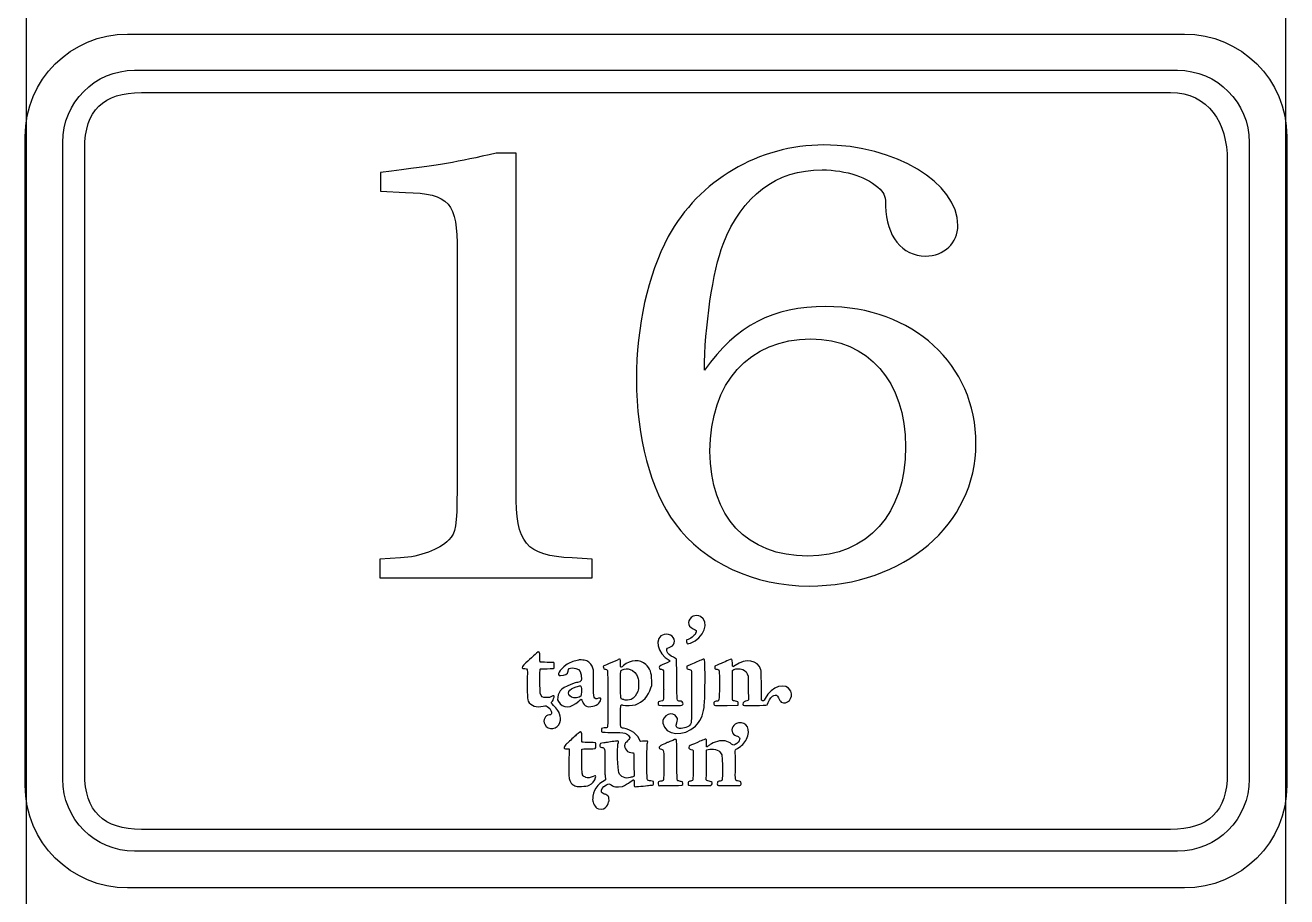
# Model space of a CAD drawing. Header units: millimetres. Extents: x 0 to 115, y 0 to 901.
# Drawn here: x -0.1 to 115.1, y 740.8 to 820.4 of the extents above; entities that cross this region are included whole.
import ezdxf

# ---------------------------------------------------------------- set-up
doc = ezdxf.new("R2010")
doc.units = ezdxf.units.MM
doc.layers.add('1', color=7, linetype='CONTINUOUS')

msp = doc.modelspace()

# ---------------------------------------------------------------- linework, layer by layer
at = {"layer": '1', "color": 7}
for p, q in [((0, 0.000023), (0, 900.64166)), ((114.999971, 900.64166), (114.999971, 0.000023)), ((9.864019, 816.269918), (105.140122, 816.269918)), ((9.864019, 816.269918), (9.864019, 816.269918)), ((10.503252, 814.241446), (104.500888, 814.241446)), ((10.503252, 814.241446), (10.503252, 814.241446)), ((3.30588, 751.565537), (3.30588, 809.693788)), ((5.317772, 752.067187), (5.317772, 809.156507)), ((111.69826, 809.693788), (111.69826, 751.565537)), ((44.735396, 808.715535), (42.913651, 808.715535)), ((44.735396, 777.850303), (44.735396, 808.715535)), ((109.686369, 808.036085), (109.686369, 752.067187)), ((32.328907, 806.950235), (32.328907, 805.24138)), ((32.328907, 805.24138), (34.605382, 805.128491)), ((39.327665, 799.774735), (39.327665, 777.963192)), ((71.65375, 791.744808), (71.65375, 791.744808)), ((61.922023, 788.897891), (61.922023, 788.897891)), ((34.149241, 771.75642), (32.271052, 771.64212)), ((32.271052, 771.64212), (32.271052, 769.934675)), ((51.677709, 771.64212), (49.855965, 771.75642)), ((51.677709, 769.934675), (51.677709, 771.64212)), ((32.271052, 769.934675), (51.677709, 769.934675)), ((60.570179, 761.976714), (60.323587, 761.864884)), ((60.323587, 761.864884), (60.323587, 761.758698)), ((63.158156, 762.001409), (62.885459, 761.871939)), ((62.885459, 761.871939), (62.885459, 761.750584)), ((58.200218, 760.706009), (58.200218, 760.000453)), ((57.04099, 759.886153), (57.115426, 760.127101)), ((57.115426, 760.127101), (57.111545, 760.570895)), ((58.200218, 760.000453), (58.194573, 759.89709)), ((58.201276, 759.697417), (58.194573, 759.239865)), ((58.204098, 759.769031), (58.201276, 759.697417)), ((65.936281, 759.81454), (65.940515, 758.798892)), ((47.786218, 759.012323), (47.510698, 759.012323)), ((47.956962, 759.107573), (47.786218, 759.012323)), ((48.538693, 759.034548), (48.515057, 758.809828)), ((48.515057, 758.809828), (48.606073, 758.647198)), ((64.018228, 758.291598), (65.008828, 758.306767)), ((65.008828, 758.306767), (65.008828, 758.439059)), ((65.940515, 758.798892), (65.892184, 758.760087)), ((51.162301, 758.232331), (51.301648, 758.164951)), ((51.301648, 758.164951), (51.537304, 758.188234)), ((60.744098, 757.277362), (60.724695, 756.700217)), ((52.537782, 756.180576), (52.530726, 756.022179)), ((52.647848, 756.212326), (52.537782, 756.180576)), ((60.724695, 756.700217), (60.659784, 756.596854)), ((62.119226, 755.163517), (62.064192, 755.200912)), ((62.109701, 754.845312), (62.119226, 755.163517)), ((49.355726, 754.331315), (49.559632, 754.321437)), ((49.559632, 754.321437), (49.557162, 754.014168)), ((55.488062, 752.897979), (55.495118, 751.850581)), ((55.495118, 751.850581), (55.443965, 751.810718)), ((62.09312, 751.48969), (62.106879, 752.03967)), ((62.146742, 751.447004), (62.09312, 751.48969)), ((54.072718, 750.855748), (54.455834, 750.90937)), ((54.455834, 750.90937), (54.636457, 750.998976)), ((57.268531, 751.340818), (57.148587, 751.379623)), ((57.275234, 751.216993), (57.268531, 751.340818)), ((61.501865, 750.989451), (62.521745, 750.985218)), ((62.521745, 750.985218), (62.572545, 751.03637)), ((104.500888, 746.980837), (10.503252, 746.980837)), ((105.140122, 744.989407), (9.864019, 744.989407))]:
    msp.add_line(p, q, dxfattribs=at)
at = {"layer": '1', "color": 1}
for p, q in [((9.224645, 819.57721), (105.779526, 819.57721)), ((9.224645, 819.57721), (9.224645, 819.57721)), ((9.224645, 819.57721), (105.779526, 819.57721)), ((9.224645, 819.57721), (9.224645, 819.57721)), ((-0.119865, 750.983807), (-0.119865, 810.227188)), ((-0.119865, 750.983807), (-0.119865, 810.227188)), ((115.124035, 810.227188), (115.124035, 750.983807)), ((115.124035, 810.227188), (115.124035, 750.983807)), ((105.779526, 741.634137), (9.224645, 741.634137)), ((105.779526, 741.634137), (9.224645, 741.634137))]:
    msp.add_line(p, q, dxfattribs=at)
for points in [[(-0.119865, 810.227188), (-0.119865, 815.407377), (4.047196, 819.57721), (9.224645, 819.57721)], [(-0.119865, 810.227188), (-0.119865, 815.407377), (4.047196, 819.57721), (9.224645, 819.57721)], [(105.779526, 819.57721), (110.956975, 819.57721), (115.124035, 815.407377), (115.124035, 810.227188)], [(105.779526, 819.57721), (110.956975, 819.57721), (115.124035, 815.407377), (115.124035, 810.227188)], [(9.224645, 741.634137), (4.047196, 741.634137), (-0.119865, 745.803971), (-0.119865, 750.983807)], [(9.224645, 741.634137), (4.047196, 741.634137), (-0.119865, 745.803971), (-0.119865, 750.983807)], [(115.124035, 750.983807), (115.124035, 745.803971), (110.956975, 741.634137), (105.779526, 741.634137)], [(115.124035, 750.983807), (115.124035, 745.803971), (110.956975, 741.634137), (105.779526, 741.634137)]]:
    msp.add_open_spline(points, degree=3, dxfattribs=at)
at = {"layer": '1', "color": 7}
for points in [[(3.30588, 809.693788), (3.30588, 813.337277), (6.231466, 816.269918), (9.864019, 816.269918)], [(105.140122, 816.269918), (108.772674, 816.269918), (111.69826, 813.337277), (111.69826, 809.693788)], [(5.317772, 809.156507), (5.317772, 812.59468), (7.005814, 814.241446), (10.503252, 814.241446)], [(104.500888, 814.241446), (107.998327, 814.241446), (109.686369, 811.472846), (109.686369, 808.036085)], [(72.848609, 809.455663), (66.873259, 809.455663), (61.409437, 806.210108), (58.620376, 801.085305)], [(85.084353, 802.109066), (85.084353, 805.982919), (79.336545, 809.455663), (72.848609, 809.455663)], [(42.913651, 808.715535), (39.214777, 807.861107), (38.01886, 807.633566), (32.328907, 806.950235)], [(63.629467, 800.401622), (65.393356, 804.843094), (68.466403, 807.177424), (72.677864, 807.177424)], [(72.677864, 807.177424), (74.897895, 807.177424), (76.888973, 806.494094), (77.970942, 805.412477)], [(34.605382, 805.128491), (38.645746, 805.014191), (39.385874, 804.159763), (39.327665, 799.774735)], [(77.970942, 805.412477), (78.368875, 805.014191), (78.482117, 804.672349), (78.482117, 803.874366)], [(78.482117, 803.874366), (78.539972, 801.141749), (79.96202, 799.318594), (82.124195, 799.318594)], [(82.124195, 799.318594), (83.831639, 799.318594), (85.084353, 800.514863), (85.084353, 802.109066)], [(58.620376, 801.085305), (56.742187, 797.553294), (55.718073, 792.941077), (55.718073, 788.043464)], [(61.922023, 788.897891), (61.922023, 792.713536), (62.718595, 798.009436), (63.629467, 800.401622)], [(73.019353, 794.706377), (68.181359, 794.706377), (64.88077, 792.997522), (61.922023, 788.897891)], [(86.733589, 782.178533), (86.733589, 789.410477), (80.985781, 794.706377), (73.019353, 794.706377)], [(62.433551, 781.495203), (62.433551, 787.758419), (66.019184, 791.744808), (71.65375, 791.744808)], [(71.65375, 791.744808), (76.888973, 791.744808), (80.303861, 787.872719), (80.303861, 781.893489)], [(55.718073, 788.043464), (55.718073, 782.747564), (56.970787, 778.021047), (59.247262, 774.888734)], [(71.368706, 771.927517), (65.791642, 771.927517), (62.433551, 775.514561), (62.433551, 781.495203)], [(80.303861, 781.893489), (80.303861, 775.799606), (76.832528, 771.927517), (71.368706, 771.927517)], [(71.483006, 769.193489), (80.132764, 769.193489), (86.733589, 774.832289), (86.733589, 782.178533)], [(39.327665, 777.963192), (39.327665, 774.717989), (39.214777, 774.034306), (38.58789, 773.40742)], [(49.855965, 771.75642), (45.588412, 771.983961), (44.67754, 773.065578), (44.735396, 777.850303)], [(59.247262, 774.888734), (61.864167, 771.358134), (66.473915, 769.193489), (71.483006, 769.193489)], [(38.58789, 773.40742), (37.678429, 772.496547), (35.970985, 771.87072), (34.149241, 771.75642)], [(60.896851, 766.448173), (60.332054, 766.16595), (60.329231, 765.53342), (60.894029, 765.297764)], [(60.65167, 763.984373), (61.861345, 764.396417), (62.45119, 765.983917), (61.556898, 766.420656)], [(61.556898, 766.420656), (61.386154, 766.50497), (61.038667, 766.519787), (60.898262, 766.448173)], [(60.894029, 765.297764), (61.183659, 765.176409), (61.228815, 765.089626), (61.124392, 764.866317)], [(58.252429, 764.773889), (57.28229, 764.553403), (57.583915, 762.989539), (58.707159, 762.417687)], [(59.155187, 763.993898), (59.297004, 764.480378), (58.810523, 764.902301), (58.251018, 764.773889)], [(60.323587, 764.273651), (60.265731, 764.258481), (60.26432, 764.149826), (60.323587, 764.022826)], [(61.124392, 764.866317), (61.02244, 764.652887), (60.612865, 764.349498), (60.323587, 764.273651)], [(46.586068, 763.061153), (46.320073, 762.825498), (45.555251, 762.124176), (45.429662, 762.00282)], [(46.898629, 762.667101), (46.897571, 763.237542), (46.852062, 763.296809), (46.584657, 763.061153)], [(59.093098, 762.688973), (58.48244, 762.981073), (58.282768, 763.424867), (58.693401, 763.577973)], [(58.693401, 763.577973), (58.982679, 763.686628), (59.094509, 763.785759), (59.155187, 763.993898)], [(60.323587, 764.022826), (60.37474, 763.909937), (60.416015, 763.904292), (60.65167, 763.984373)], [(45.429662, 762.00282), (45.180249, 761.760109), (45.206707, 761.652865), (45.509743, 761.652865)], [(46.922265, 762.253645), (46.907096, 762.26317), (46.898629, 762.402517), (46.898629, 762.667101)], [(47.551973, 762.228598), (47.22001, 762.234242), (46.936023, 762.245178), (46.922265, 762.253645)], [(48.174979, 762.202492), (48.165101, 762.210959), (47.885348, 762.223306), (47.551973, 762.228598)], [(48.188737, 761.681792), (48.221546, 761.706487), (48.209198, 762.169331), (48.174979, 762.202492)], [(49.279879, 761.975303), (48.669573, 761.545267), (48.392643, 761.01469), (48.77964, 761.01469)], [(50.294115, 762.40922), (49.951215, 762.344662), (49.579035, 762.184501), (49.279879, 761.975303)], [(50.480382, 762.450495), (50.468034, 762.445203), (50.383721, 762.427212), (50.294115, 762.40922)], [(50.950282, 762.424389), (50.795765, 762.448026), (50.507898, 762.464253), (50.480382, 762.451906)], [(51.672418, 761.881464), (51.549651, 762.151692), (51.246615, 762.378881), (50.950282, 762.424389)], [(51.793421, 760.357465), (51.790951, 761.640165), (51.793421, 761.614059), (51.672418, 761.881464)], [(52.740276, 761.906159), (52.628798, 761.871939), (52.708526, 761.608767), (52.829882, 761.608767)], [(54.058959, 762.480834), (53.947482, 762.421567), (52.824237, 761.933676), (52.740276, 761.906159)], [(54.257573, 762.151692), (54.256162, 762.566206), (54.249107, 762.580317), (54.06037, 762.480834)], [(54.279445, 761.815495), (54.267098, 761.848303), (54.257573, 761.997176), (54.257573, 762.151692)], [(54.533093, 761.943553), (54.294615, 761.74247), (54.305904, 761.747762), (54.279445, 761.815495)], [(56.578145, 762.033159), (56.059915, 762.512584), (55.162801, 762.47272), (54.533093, 761.943553)], [(57.111545, 760.570895), (57.10449, 761.284917), (56.959851, 761.677559), (56.578145, 762.033159)], [(58.122959, 762.023281), (57.836151, 761.906159), (57.804401, 761.878642), (57.805812, 761.76152)], [(58.707159, 762.417687), (58.864145, 762.336195), (58.829926, 762.314323), (58.122959, 762.023281)], [(59.375673, 762.527753), (59.365795, 762.545745), (59.239148, 762.61877), (59.093098, 762.688973)], [(59.40319, 760.67567), (59.396134, 761.676148), (59.383787, 762.509762), (59.375673, 762.527753)], [(61.111692, 762.21237), (60.949415, 762.143226), (60.705292, 762.037039), (60.570179, 761.976714)], [(61.626042, 762.431445), (61.506098, 762.378881), (61.274323, 762.281162), (61.111692, 762.21237)], [(61.970354, 761.816553), (61.950951, 762.633939), (61.97882, 762.584198), (61.626042, 762.431445)], [(61.986934, 761.125109), (61.986934, 761.142748), (61.97882, 761.454251), (61.970354, 761.816553)], [(63.50282, 762.154514), (63.464015, 762.140403), (63.30844, 762.071612), (63.158156, 762.001409)], [(63.969898, 762.351364), (63.752234, 762.256467), (63.542684, 762.166862), (63.50282, 762.154514)], [(64.482484, 762.141814), (64.465903, 762.603601), (64.503298, 762.588431), (63.969898, 762.352776)], [(64.736131, 761.947787), (64.485306, 761.765753), (64.496242, 761.758698), (64.482484, 762.141814)], [(67.081398, 761.55197), (66.825281, 762.449084), (65.692512, 762.640642), (64.736131, 761.947787)], [(45.509743, 761.652865), (45.789496, 761.652865), (45.786674, 761.659567), (45.735874, 760.806551)], [(45.735874, 760.806551), (45.692835, 760.108051), (45.745399, 758.826409), (45.821246, 758.692706)], [(46.934612, 759.405317), (46.897571, 759.552426), (46.884871, 761.55197), (46.922265, 761.610178)], [(46.922265, 761.610178), (46.937435, 761.633462), (47.062671, 761.641576), (47.549151, 761.64722)], [(47.549151, 761.64722), (47.962607, 761.654276), (48.167923, 761.663801), (48.188737, 761.681792)], [(48.77964, 761.01469), (49.177926, 761.01469), (49.452387, 761.174498), (49.475671, 761.423912)], [(49.475671, 761.423912), (49.497896, 761.650042), (49.58609, 761.717423), (49.860198, 761.717423)], [(49.860198, 761.717423), (50.292704, 761.717423), (50.643012, 761.481767), (50.644423, 761.186845)], [(50.667707, 760.991406), (50.751668, 760.555726), (50.702279, 760.467531), (50.338212, 760.401562)], [(50.644423, 761.186845), (50.644423, 761.144159), (50.653948, 761.054553), (50.667707, 760.991406)], [(52.829882, 761.608767), (52.908551, 761.608767), (53.036609, 761.538212), (53.075062, 761.473653)], [(53.075062, 761.473653), (53.094465, 761.441903), (53.101168, 756.602145), (53.082118, 756.428579)], [(54.26992, 760.202948), (54.267098, 761.559026), (54.257573, 761.462717), (54.420204, 761.54809)], [(54.420204, 761.54809), (54.621287, 761.654276), (54.913387, 761.668034), (55.150454, 761.585131)], [(55.150454, 761.585131), (55.442554, 761.483178), (55.759701, 761.159328), (55.80909, 760.914148)], [(55.80909, 760.914148), (55.821437, 760.854881), (55.847895, 760.762453), (55.866945, 760.708831)], [(55.866945, 760.708831), (55.949848, 760.491167), (55.929034, 759.848759), (55.832726, 759.553837)], [(57.805812, 761.76152), (57.805812, 761.648631), (57.826626, 761.629228), (57.990668, 761.592187)], [(57.990668, 761.592187), (58.204098, 761.543856), (58.200218, 761.56714), (58.200218, 760.706009)], [(59.671654, 758.695528), (59.396134, 758.703642), (59.416948, 758.549478), (59.40319, 760.67567)], [(60.323587, 761.758698), (60.323587, 761.634873), (60.330642, 761.629228), (60.557831, 761.585131)], [(60.557831, 761.585131), (60.633679, 761.571373), (60.708115, 761.542445), (60.723284, 761.525865)], [(60.723284, 761.525865), (60.757856, 761.483178), (60.773026, 758.181531), (60.744098, 757.277362)], [(61.900151, 758.098629), (61.938604, 758.323348), (62.004926, 760.649565), (61.986934, 761.125109)], [(62.885459, 761.750584), (62.885459, 761.616881), (62.867467, 761.63064), (63.092187, 761.595009)], [(63.092187, 761.595009), (63.298915, 761.557615), (63.290448, 761.621115), (63.290448, 760.171198)], [(64.481073, 760.126042), (64.481073, 761.257401), (64.486717, 761.468009), (64.514234, 761.509284)], [(64.514234, 761.509284), (64.580203, 761.610178), (64.982723, 761.677559), (65.181337, 761.623937)], [(65.181337, 761.623937), (65.250128, 761.604534), (65.363017, 761.577017), (65.434631, 761.563259)], [(65.434631, 761.563259), (65.666406, 761.51634), (65.849498, 761.283506), (65.910176, 760.956834)], [(65.910176, 760.956834), (65.923934, 760.879576), (65.93487, 760.429078), (65.936281, 759.81454)], [(67.133962, 760.10664), (67.120203, 761.244701), (67.113148, 761.43767), (67.081398, 761.55197)], [(50.129015, 760.346176), (48.927101, 759.934484), (48.606073, 759.66849), (48.538693, 759.034548)], [(49.767771, 759.055009), (49.279879, 759.301953), (49.519768, 759.819831), (50.203451, 759.99622)], [(50.338212, 760.401562), (50.28459, 760.391684), (50.189693, 760.36699), (50.129015, 760.346176)], [(50.203451, 759.99622), (50.283179, 760.017034), (50.382309, 760.047373), (50.425348, 760.063953)], [(50.425348, 760.063953), (50.568576, 760.120398), (50.649715, 760.098173), (50.67194, 759.99622)], [(50.67194, 759.99622), (50.700868, 759.858637), (50.682876, 759.188712), (50.648304, 759.147437)], [(52.262262, 758.944942), (51.800476, 758.832053), (51.796243, 758.845812), (51.793421, 760.357465)], [(54.464301, 758.84687), (54.258984, 758.889909), (54.271332, 758.801715), (54.26992, 760.202948)], [(55.832726, 759.553837), (55.741709, 759.279728), (55.47007, 758.954467), (55.245704, 758.849692)], [(55.614709, 758.363212), (56.313562, 758.610156), (56.816623, 759.147437), (57.04099, 759.886153)], [(58.194573, 759.89709), (58.195984, 759.842056), (58.194573, 759.83112), (58.204098, 759.769031)], [(63.290448, 760.171198), (63.290448, 758.639084), (63.296092, 758.671892), (63.002581, 758.671892)], [(64.762237, 758.684592), (64.446853, 758.743859), (64.478251, 758.578406), (64.481073, 760.126042)], [(67.151953, 758.787956), (67.150542, 758.790426), (67.142076, 759.383092), (67.133962, 760.10664)], [(69.814014, 759.592642), (69.384331, 760.44954), (68.057181, 760.069245), (67.479684, 758.922717)], [(68.94477, 758.607334), (69.458767, 758.265492), (70.108937, 759.002798), (69.814014, 759.592642)], [(45.821246, 758.692706), (46.067837, 758.261259), (46.603707, 758.076756), (47.182615, 758.222806)], [(47.510698, 759.012323), (47.127582, 759.010912), (47.015751, 759.086759), (46.934612, 759.405317)], [(48.132293, 758.293009), (47.904751, 758.521962), (47.907573, 758.508203), (48.042687, 758.677537)], [(48.19544, 759.136501), (48.176037, 759.209526), (48.132293, 759.203881), (47.956962, 759.107573)], [(48.042687, 758.677537), (48.100543, 758.750562), (48.21061, 759.080056), (48.19544, 759.136501)], [(48.606073, 758.647198), (48.961673, 758.007965), (49.744487, 758.020312), (50.441576, 758.68177)], [(50.648304, 759.147437), (50.521657, 758.994331), (49.996723, 758.939298), (49.767771, 759.055009)], [(50.441576, 758.68177), (50.696634, 758.922717), (50.688521, 758.924128), (50.805643, 758.60169)], [(50.805643, 758.60169), (50.862087, 758.450348), (50.997201, 758.308179), (51.162301, 758.232331)], [(51.537304, 758.188234), (52.055534, 758.24362), (52.416426, 758.50397), (52.45629, 758.855337)], [(52.45629, 758.855337), (52.470048, 758.980573), (52.448176, 758.990451), (52.262262, 758.944942)], [(54.261454, 757.420942), (54.26992, 758.461284), (54.25334, 758.39214), (54.480882, 758.323348)], [(54.596593, 758.804184), (54.590948, 758.814062), (54.53027, 758.833112), (54.464301, 758.84687)], [(54.480882, 758.323348), (54.728884, 758.250323), (55.360004, 758.272548), (55.614709, 758.363212)], [(55.245704, 758.849692), (55.120115, 758.791837), (54.62552, 758.756206), (54.596593, 758.804184)], [(57.695745, 758.461284), (57.695745, 758.298654), (57.666818, 758.303945), (58.582981, 758.291598)], [(57.94657, 758.680359), (57.723262, 758.634851), (57.695745, 758.610156), (57.695745, 758.461284)], [(58.194573, 759.239865), (58.187518, 758.705053), (58.198806, 758.73257), (57.94657, 758.680359)], [(58.582981, 758.291598), (59.838518, 758.272548), (59.97222, 758.284895), (59.97222, 758.428123)], [(59.97222, 758.428123), (59.97222, 758.597456), (59.868856, 758.689884), (59.671654, 758.695528)], [(62.787387, 758.467987), (62.786329, 758.272548), (62.762692, 758.275017), (64.018228, 758.291598)], [(63.002581, 758.671892), (62.83854, 758.671892), (62.790209, 758.625326), (62.787387, 758.467987)], [(65.008828, 758.439059), (65.008828, 758.623915), (64.99119, 758.642965), (64.762237, 758.684592)], [(65.684045, 758.683181), (65.466381, 758.632028), (65.35067, 758.428123), (65.478728, 758.320526)], [(65.478728, 758.320526), (65.557398, 758.257379), (67.58587, 758.27784), (67.646548, 758.345573)], [(65.892184, 758.760087), (65.864667, 758.738215), (65.771181, 758.703642), (65.684045, 758.683181)], [(67.479684, 758.922717), (67.359739, 758.685651), (67.278601, 758.652842), (67.151953, 758.787956)], [(67.646548, 758.345573), (67.661717, 758.362153), (67.711459, 758.459873), (67.756614, 758.561826)], [(67.756614, 758.561826), (68.068117, 759.257856), (68.495331, 759.454706), (68.680187, 758.98904)], [(68.680187, 758.98904), (68.761326, 758.780901), (68.830117, 758.684592), (68.94477, 758.607334)], [(47.762935, 757.422001), (47.389343, 757.422001), (47.14134, 756.933051), (47.332898, 756.577451)], [(47.182615, 758.222806), (47.437673, 758.288776), (47.491296, 758.276429), (47.685676, 758.11662)], [(47.685676, 758.11662), (48.016229, 757.846745), (48.063148, 757.422001), (47.762935, 757.422001)], [(48.694268, 757.504904), (48.694268, 757.622026), (48.421571, 758.003731), (48.132293, 758.293009)], [(48.724607, 757.415298), (48.708026, 757.442815), (48.694268, 757.482679), (48.694268, 757.504904)], [(48.730251, 756.749606), (48.79234, 756.990906), (48.790929, 757.313345), (48.724607, 757.415298)], [(54.522157, 756.208092), (54.25334, 756.23702), (54.251929, 756.241254), (54.261454, 757.420942)], [(59.415537, 757.201515), (59.068404, 757.872851), (58.01254, 757.43717), (58.135306, 756.672348)], [(59.40319, 756.700217), (59.481506, 756.935873), (59.48574, 757.066754), (59.415537, 757.201515)], [(61.110634, 756.410587), (61.52797, 756.825454), (61.775973, 757.35462), (61.900151, 758.098629)], [(47.332898, 756.577451), (47.65816, 755.980904), (48.558096, 756.092381), (48.730251, 756.749606)], [(52.530726, 756.022179), (52.524023, 755.826387), (52.420659, 755.847201), (53.445832, 755.834501)], [(52.865512, 756.246545), (52.806598, 756.245487), (52.707115, 756.228906), (52.647848, 756.212326)], [(53.082118, 756.428579), (53.065537, 756.279706), (53.032376, 756.25219), (52.865512, 756.246545)], [(56.062737, 755.047806), (55.879293, 755.614015), (55.187848, 756.135067), (54.522157, 756.208092)], [(58.135306, 756.672348), (58.315929, 755.550867), (60.085109, 755.39494), (61.110634, 756.410587)], [(59.640256, 756.203859), (59.350626, 756.239842), (59.289948, 756.363667), (59.40319, 756.700217)], [(60.659784, 756.596854), (60.495742, 756.330859), (60.037131, 756.15447), (59.640256, 756.203859)], [(65.031053, 756.704098), (64.576323, 756.618726), (64.310328, 756.159762), (64.501887, 755.786523)], [(65.783528, 755.219962), (66.198042, 756.05922), (65.798698, 756.848737), (65.031053, 756.704098)], [(49.709915, 755.131767), (49.543404, 754.974781), (49.386065, 754.831554), (49.362782, 754.813562)], [(50.454276, 755.800281), (50.273654, 755.651409), (50.027062, 755.429512), (49.709915, 755.131767)], [(50.731207, 755.377301), (50.733676, 755.910348), (50.682876, 755.989017), (50.452865, 755.800281)], [(50.729796, 754.965256), (50.728384, 754.982895), (50.729796, 755.170573), (50.731207, 755.377301)], [(51.344334, 754.918337), (50.802821, 754.929273), (50.731207, 754.934917), (50.729796, 754.965256)], [(52.01814, 754.619181), (52.026607, 754.927862), (52.08164, 754.904579), (51.344334, 754.918337)], [(52.745921, 754.880943), (52.427362, 754.846723), (52.386087, 754.823087), (52.377973, 754.689384)], [(53.064126, 754.923629), (52.991101, 754.912692), (52.849284, 754.89329), (52.745921, 754.880943)], [(53.655382, 755.010765), (53.443009, 754.982895), (53.240515, 754.953967), (53.064126, 754.923629)], [(53.445832, 755.834501), (54.698545, 755.819331), (54.876345, 755.776645), (55.054145, 755.448915)], [(53.910087, 755.046395), (53.86599, 755.039692), (53.75169, 755.023112), (53.655382, 755.010765)], [(54.027209, 754.74724), (54.104468, 755.026992), (54.085065, 755.075323), (53.910087, 755.046395)], [(54.896807, 755.05592), (54.732765, 754.894701), (54.677732, 754.825909), (54.655859, 754.754295)], [(55.054145, 755.448915), (55.136695, 755.298631), (55.131051, 755.286284), (54.896807, 755.05592)], [(56.277579, 755.021701), (56.093076, 755.009354), (56.075084, 755.010765), (56.062737, 755.047806)], [(56.718551, 754.864362), (56.773937, 755.064387), (56.791576, 755.058742), (56.277579, 755.021701)], [(56.677276, 753.235587), (56.677276, 754.614948), (56.681509, 754.725368), (56.718551, 754.864362)], [(58.427406, 754.856248), (58.357204, 754.819206), (58.263365, 754.775109), (58.220679, 754.75994)], [(58.587215, 754.923629), (58.569223, 754.923629), (58.497609, 754.89329), (58.427406, 754.856248)], [(58.709981, 754.966315), (58.66024, 754.943031), (58.605206, 754.923629), (58.587215, 754.923629)], [(59.040534, 755.108484), (58.908243, 755.054509), (58.75937, 754.991362), (58.709981, 754.966315)], [(59.382376, 755.137412), (59.359093, 755.224195), (59.313584, 755.219962), (59.040534, 755.108484)], [(59.409893, 753.296265), (59.404601, 754.275929), (59.391901, 755.104251), (59.382376, 755.137412)], [(61.518445, 755.023112), (61.315951, 754.923629), (60.662606, 754.639995), (60.63509, 754.639995)], [(61.692012, 755.098959), (61.681076, 755.098959), (61.603817, 755.064387), (61.518445, 755.023112)], [(61.858876, 755.167751), (61.777384, 755.130356), (61.701537, 755.098959), (61.692012, 755.098959)], [(62.064192, 755.200912), (62.010217, 755.235131), (62.002104, 755.23372), (61.858876, 755.167751)], [(63.123937, 755.011823), (62.827604, 754.934917), (62.57819, 754.825909), (62.44872, 754.716901)], [(64.399934, 754.765231), (64.051037, 755.062976), (63.624176, 755.145526), (63.123937, 755.011823)], [(64.501887, 755.786523), (64.567856, 755.657054), (64.81727, 755.494423), (64.947092, 755.494423)], [(65.146765, 755.279229), (65.177103, 755.156815), (65.066684, 754.970548), (64.879359, 754.82732)], [(64.940037, 754.368356), (65.317509, 754.573673), (65.609609, 754.867184), (65.783528, 755.219962)], [(64.947092, 755.494423), (64.989778, 755.494423), (65.131595, 755.341317), (65.146765, 755.279229)], [(49.362782, 754.813562), (49.24954, 754.731012), (49.110546, 754.544745), (49.111957, 754.478776)], [(49.111957, 754.478776), (49.111957, 754.35742), (49.133829, 754.343662), (49.355726, 754.331315)], [(49.557162, 754.014168), (49.557162, 753.844834), (49.551518, 753.259223), (49.545873, 752.710654)], [(50.753079, 752.130334), (50.729796, 752.155381), (50.717448, 754.270637), (50.740732, 754.307679)], [(50.740732, 754.307679), (50.750257, 754.322848), (50.951693, 754.331315), (51.329165, 754.331315)], [(51.329165, 754.331315), (52.055534, 754.334137), (52.010026, 754.313323), (52.01814, 754.619181)], [(52.377973, 754.689384), (52.369507, 754.526754), (52.394554, 754.493945), (52.543073, 754.462195)], [(52.543073, 754.462195), (52.850343, 754.398695), (52.832704, 754.482656), (52.831293, 753.121287)], [(54.100234, 752.164906), (53.99299, 752.46124), (53.937957, 754.42339), (54.027209, 754.74724)], [(54.655859, 754.754295), (54.537326, 754.350365), (54.908095, 753.946787), (55.365295, 753.978537)], [(55.365295, 753.978537), (55.489473, 753.98524), (55.481359, 754.062498), (55.488062, 752.897979)], [(58.220679, 754.75994), (57.747956, 754.590254), (57.632245, 754.348954), (57.99737, 754.291098)], [(57.99737, 754.291098), (58.226323, 754.254056), (58.227734, 754.248412), (58.215387, 752.725823)], [(60.63509, 754.639995), (60.567709, 754.639995), (60.498565, 754.544745), (60.498565, 754.452318)], [(60.498565, 754.452318), (60.498565, 754.342251), (60.564887, 754.287218), (60.695767, 754.287218)], [(60.695767, 754.287218), (60.776906, 754.287218), (60.881681, 754.237476), (60.901084, 754.189145)], [(60.901084, 754.189145), (60.921545, 754.134112), (60.892617, 751.55319), (60.870745, 751.495334)], [(62.240581, 754.570851), (62.109701, 754.45514), (62.098412, 754.481598), (62.109701, 754.845312)], [(62.110759, 753.472654), (62.101234, 754.200434), (62.101234, 754.202904), (62.148154, 754.233243)], [(62.148154, 754.233243), (62.41697, 754.40434), (63.134873, 754.302387), (63.334545, 754.063909)], [(62.33689, 754.639995), (62.325954, 754.639995), (62.281856, 754.606834), (62.240581, 754.570851)], [(62.44872, 754.716901), (62.397567, 754.674215), (62.346415, 754.639995), (62.33689, 754.639995)], [(63.334545, 754.063909), (63.55362, 753.803559), (63.562087, 753.748173), (63.563498, 752.546612)], [(64.879359, 754.82732), (64.621831, 754.628706), (64.569267, 754.620593), (64.399934, 754.765231)], [(64.748478, 753.916448), (64.727665, 754.278751), (64.712848, 754.244531), (64.940037, 754.368356)], [(64.754123, 752.62387), (64.760826, 753.17244), (64.758003, 753.752406), (64.748478, 753.916448)], [(49.545873, 752.710654), (49.539171, 751.83012), (49.541993, 751.702062), (49.57339, 751.614926)], [(52.831293, 753.121287), (52.829882, 752.159262), (52.835526, 751.945831), (52.864454, 751.790256)], [(56.899173, 751.424779), (56.670573, 751.433245), (56.677276, 751.376801), (56.677276, 753.235587)], [(58.215387, 752.725823), (58.204098, 751.300954), (58.226323, 751.405729), (57.925756, 751.379623)], [(59.509376, 751.424779), (59.41977, 751.445593), (59.421181, 751.415254), (59.409893, 753.296265)], [(62.106879, 752.03967), (62.123459, 752.736759), (62.123459, 752.622459), (62.110759, 753.472654)], [(63.563498, 752.546612), (63.563498, 751.336584), (63.58537, 751.422309), (63.269987, 751.378212)], [(64.955206, 751.405729), (64.727665, 751.471698), (64.740365, 751.400084), (64.754123, 752.62387)], [(9.864019, 744.989407), (6.231466, 744.989407), (3.30588, 747.922048), (3.30588, 751.565537)], [(10.503252, 746.980837), (7.005814, 746.980837), (5.317772, 748.629015), (5.317772, 752.067187)], [(49.57339, 751.614926), (49.592793, 751.559893), (49.618898, 751.477343), (49.632657, 751.427601)], [(49.632657, 751.427601), (49.661585, 751.321415), (49.842207, 751.089993), (49.931812, 751.044484)], [(50.775304, 752.041081), (50.775304, 752.079534), (50.764015, 752.119398), (50.753079, 752.130334)], [(50.988734, 751.76662), (50.888193, 751.79837), (50.775304, 751.94442), (50.775304, 752.041081)], [(51.090687, 751.721112), (51.079751, 751.732401), (51.032832, 751.752862), (50.988734, 751.76662)], [(51.771548, 751.799781), (51.571876, 751.702062), (51.163712, 751.655143), (51.090687, 751.721112)], [(51.405012, 751.007443), (51.673829, 751.123154), (51.927123, 751.430423), (51.981098, 751.707354)], [(52.849284, 751.467818), (52.162779, 751.154904), (51.695701, 750.447937), (51.720396, 749.762843)], [(51.981098, 751.707354), (52.019551, 751.90879), (52.005793, 751.914081), (51.771548, 751.799781)], [(52.864454, 751.790256), (52.911021, 751.535198), (52.909609, 751.495334), (52.849284, 751.467818)], [(55.149043, 751.711587), (54.760634, 751.565537), (54.235348, 751.791315), (54.100234, 752.164906)], [(54.636457, 750.998976), (54.881637, 751.120332), (55.118704, 751.272026), (55.300737, 751.422309)], [(55.311673, 751.755684), (55.267576, 751.74757), (55.194551, 751.728168), (55.149043, 751.711587)], [(55.300737, 751.422309), (55.497587, 751.58494), (55.506054, 751.576473), (55.506054, 751.185243)], [(55.443965, 751.810718), (55.415037, 751.787434), (55.357182, 751.762387), (55.311673, 751.755684)], [(57.148587, 751.379623), (57.082618, 751.402907), (56.969376, 751.42372), (56.899173, 751.424779)], [(59.66354, 751.383504), (59.609918, 751.400084), (59.540773, 751.419487), (59.509376, 751.424779)], [(60.870745, 751.495334), (60.849931, 751.438537), (60.692945, 751.373979), (60.582526, 751.373979)], [(62.372873, 751.376801), (62.27339, 751.393382), (62.177081, 751.42372), (62.146742, 751.447004)], [(65.18804, 751.351754), (65.15629, 751.351754), (65.051515, 751.376801), (64.955206, 751.405729)], [(109.686369, 752.067187), (109.686369, 748.629015), (107.998327, 746.980837), (104.500888, 746.980837)], [(111.69826, 751.565537), (111.69826, 747.922048), (108.772674, 744.989407), (105.140122, 744.989407)], [(49.931812, 751.044484), (49.967796, 751.026845), (50.032354, 750.989451), (50.076451, 750.961934)], [(50.076451, 750.961934), (50.239082, 750.857159), (51.126671, 750.887498), (51.405012, 751.007443)], [(52.529315, 750.37209), (52.448176, 750.602101), (52.617509, 750.864215), (52.964996, 751.044484)], [(52.864454, 750.188998), (52.770615, 750.188998), (52.550129, 750.30859), (52.529315, 750.37209)], [(52.964996, 751.044484), (53.171723, 751.154904), (53.192184, 751.153493), (53.398912, 751.03637)], [(53.398912, 751.03637), (53.601407, 750.920659), (53.626454, 750.851515), (54.072718, 750.855748)], [(55.506054, 751.185243), (55.506054, 751.025434), (55.515579, 750.887498), (55.526515, 750.880443)], [(55.526515, 750.880443), (55.562498, 750.857159), (56.642704, 750.95629), (56.82897, 751.000387)], [(56.82897, 751.000387), (56.878359, 751.012734), (56.977843, 751.022612), (57.050868, 751.022612)], [(57.050868, 751.022612), (57.242426, 751.024023), (57.283701, 751.056832), (57.275234, 751.216993)], [(57.925756, 751.379623), (57.712326, 751.361632), (57.68622, 751.331293), (57.70527, 751.125976)], [(57.70527, 751.125976), (57.724673, 750.935829), (57.702448, 750.954879), (57.870723, 750.981337)], [(57.870723, 750.981337), (57.947981, 750.990862), (58.434462, 750.998976), (58.95234, 750.997565)], [(58.95234, 750.997565), (60.017729, 750.995095), (59.950348, 750.983807), (59.950348, 751.175365)], [(59.815234, 751.350343), (59.784895, 751.350343), (59.717162, 751.365512), (59.66354, 751.383504)], [(59.950348, 751.175365), (59.950348, 751.291429), (59.90484, 751.350343), (59.815234, 751.350343)], [(60.432595, 751.152082), (60.432595, 750.983807), (60.351104, 750.996507), (61.501865, 750.989451)], [(60.582526, 751.373979), (60.483395, 751.373979), (60.432595, 751.298132), (60.432595, 751.152082)], [(62.572545, 751.03637), (62.715773, 751.181009), (62.625109, 751.335526), (62.372873, 751.376801)], [(63.132051, 751.306598), (63.096067, 751.23322), (63.095009, 751.000387), (63.132051, 751.001798)], [(63.269987, 751.378212), (63.183204, 751.365512), (63.154276, 751.350343), (63.132051, 751.306598)], [(63.132051, 751.001798), (63.14722, 751.001798), (63.621353, 750.997565), (64.18474, 750.989451)], [(64.18474, 750.989451), (65.346437, 750.974282), (65.272001, 750.964757), (65.272001, 751.156315)], [(65.272001, 751.156315), (65.272001, 751.320357), (65.258242, 751.350343), (65.18804, 751.351754)], [(51.720396, 749.762843), (51.720396, 749.762843), (51.674887, 749.67747), (51.728862, 749.565993)], [(51.728862, 749.565993), (51.781073, 749.453104), (51.796243, 749.221329), (51.931357, 749.100326)], [(51.931357, 749.100326), (52.066471, 748.977559), (52.029076, 748.853382), (52.540604, 748.835743)], [(52.540604, 748.835743), (53.051779, 748.81634), (53.204532, 749.560348), (53.211587, 749.581162)], [(53.156554, 749.970982), (53.114926, 750.028837), (52.900084, 750.188998), (52.864454, 750.188998)], [(53.211587, 749.581162), (53.23099, 749.631962), (53.188304, 749.925473), (53.156554, 749.970982)]]:
    msp.add_open_spline(points, degree=3, dxfattribs=at)

doc.saveas('drawing.dxf')
